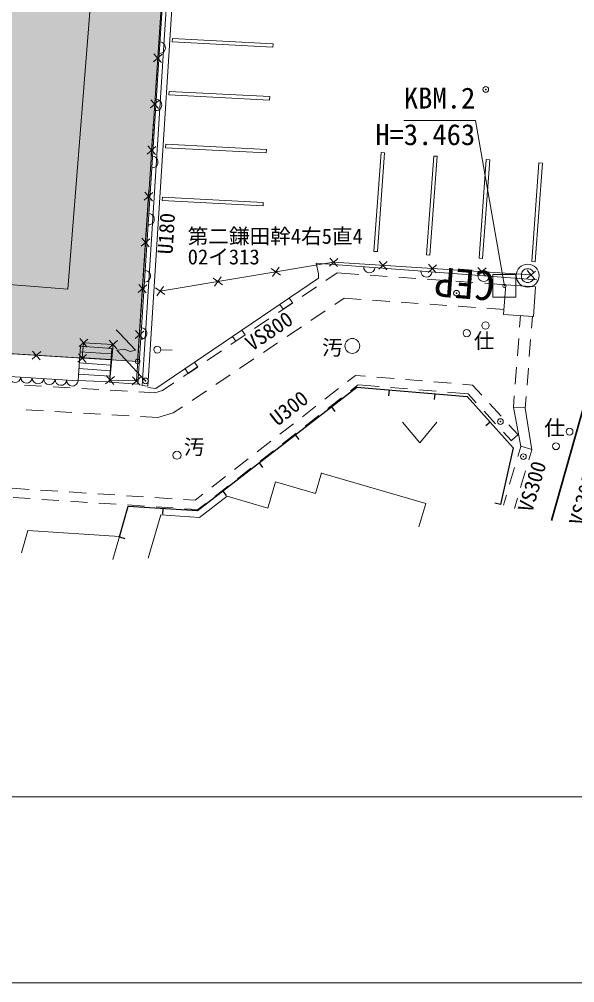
# Model space of a CAD drawing. Units: millimetres, scale not verified. Extents: x -230877 to 402150, y -278660 to 231169.
# Drawn here: x -19445 to 4802, y -146620 to -104570 of the extents above; entities that cross this region are included whole.
import ezdxf
from ezdxf.enums import TextEntityAlignment as Align

# ---------------------------------------------------------------- set-up
doc = ezdxf.new("R2010")
doc.units = ezdxf.units.MM
doc.header["$LTSCALE"] = 1500
doc.linetypes.add('CHAIN1', pattern=[8, 5, -1, 1, -1])
doc.linetypes.add('DASHED2', pattern=[3, 2, -1])
doc.layers.add('0-0_通り芯', color=7, linetype='Continuous')
doc.layers.add('2-3_42190', color=70, linetype='Continuous')
for name, color, linetype, lineweight in [('0-1_躯体', 7, 'Continuous', 18), ('0-2_二次部材', 7, 'Continuous', 18), ('0-3_外壁', 7, 'Continuous', 13), ('0-8_寸法線', 7, 'Continuous', 13), ('0-A_22260', 7, 'Continuous', 18), ('2-1_42050', 7, 'CHAIN1', 18), ('2-6_42350', 1, 'DASHED2', 35), ('2-A_51020', 7, 'Continuous', 18)]:
    doc.layers.add(name, color=color, linetype=linetype, lineweight=lineweight)
doc.styles.add('ＭＳ ゴシック', font='')
doc.styles.get('ＭＳ ゴシック').set_extended_font_data('MS Gothic')

# ---------------------------------------------------------------- blocks, each defined once
blk = doc.blocks.new('open_arrow')
at = {"color": 0, "linetype": 'Continuous', "lineweight": -2}
blk.add_lwpolyline([(7.5, 1.25), (0, 0), (7.5, -1.25)], dxfattribs=at)
blk = doc.blocks.new('DIMENSION_002_')
at = {"layer": '0-3_外壁'}
blk.add_lwpolyline([(74244997500, -235637823000), (74249387507, -235627734120), (74245476712, -235625149872)], dxfattribs=at)
at = {"layer": '0-3_外壁', "xscale": 400, "yscale": 400, "rotation": 246.5}
blk.add_blockref('open_arrow', (74244997500, -235637823000), dxfattribs=at)
at = {"layer": '0-3_外壁', "style": 'ＭＳ ゴシック'}
blk.add_text('KBM.2', height=1375000, rotation=326.543, dxfattribs=at).set_placement((74245683452, -235624837008), align=Align.BOTTOM_LEFT)
blk = doc.blocks.new('~342')
at = {"layer": '0-8_寸法線'}
blk.add_lwpolyline([(74245125980, -235637795279), (74243934129, -235639338650), (74245477500, -235640530500), (74246669350, -235638987129)], close=True, dxfattribs=at)
blk = doc.blocks.new('~214')
at = {"layer": '0-8_寸法線'}
blk.add_line((74241111000, -235644765000), (74240098500, -235647168000), dxfattribs=at)
blk = doc.blocks.new('~213')
at = {"layer": '0-8_寸法線'}
blk.add_line((74240581500, -235647742500), (74241726000, -235645243500), dxfattribs=at)
blk = doc.blocks.new('~190')
at = {"layer": '0-8_寸法線'}
blk.add_line((74221891500, -235630419000), (74261322000, -235578286500), dxfattribs=at)
blk = doc.blocks.new('~189')
at = {"layer": '0-8_寸法線'}
blk.add_line((74221593000, -235630192500), (74261023500, -235578060000), dxfattribs=at)
blk = doc.blocks.new('~159')
at = {"layer": '0-8_寸法線'}
for p, q in [((74250326785, -235648381682), (74249202215, -235648412818)), ((74252067000, -235648333500), (74251076497, -235648360924)), ((74246132902, -235649606460), (74245280717, -235650340901)), ((74244712593, -235650830529), (74243860407, -235651564971)), ((74243292283, -235652054599), (74242440098, -235652789040)), ((74241871974, -235653278668), (74241111000, -235653934500))]:
    blk.add_line(p, q, dxfattribs=at)
blk.add_lwpolyline([(74248452503, -235648433576), (74247462000, -235648461000), (74246701026, -235649116832)], dxfattribs=at)
blk = doc.blocks.new('~158')
at = {"layer": '0-8_寸法線'}
for p, q in [((74250341942, -235649131800), (74249217372, -235649162909)), ((74251809315, -235649091209), (74251091655, -235649111061)), ((74246521517, -235650262093), (74245669278, -235650996473)), ((74245101119, -235651486060), (74244248881, -235652220440)), ((74243680722, -235652710027), (74242828483, -235653444407)), ((74242260324, -235653933994), (74241600000, -235654503000))]:
    blk.add_line(p, q, dxfattribs=at)
blk.add_lwpolyline([(74248467659, -235649183648), (74247750000, -235649203500), (74247089676, -235649772506)], dxfattribs=at)
blk = doc.blocks.new('~157')
at = {"layer": '0-8_寸法線'}
for p, q in [((74240581500, -235647742500), (74240051480, -235648189065)), ((74239477920, -235648672314), (74238617580, -235649397186)), ((74238044020, -235649880435), (74237514000, -235650327000))]:
    blk.add_line(p, q, dxfattribs=at)
blk = doc.blocks.new('~156')
at = {"layer": '0-8_寸法線'}
for p, q in [((74240098500, -235647168000), (74239568480, -235647614565)), ((74238994920, -235648097814), (74238134580, -235648822686)), ((74237561020, -235649305935), (74237031000, -235649752500))]:
    blk.add_line(p, q, dxfattribs=at)
blk = doc.blocks.new('~155')
at = {"layer": '0-8_寸法線'}
for p, q in [((74196761595, -235620432924), (74196157500, -235619974500)), ((74198255219, -235621566375), (74197359045, -235620886304)), ((74199748843, -235622699827), (74198852669, -235622019756)), ((74201242467, -235623833278), (74200346293, -235623153207)), ((74202736091, -235624966729), (74201839917, -235624286659)), ((74204229715, -235626100181), (74203333541, -235625420110)), ((74205723339, -235627233632), (74204827165, -235626553562)), ((74207216963, -235628367084), (74206320789, -235627687013)), ((74208710587, -235629500535), (74207814413, -235628820465)), ((74210204211, -235630633987), (74209308037, -235629953916)), ((74211697835, -235631767438), (74210801661, -235631087368)), ((74213191459, -235632900890), (74212295285, -235632220819)), ((74214685083, -235634034341), (74213788909, -235633354271)), ((74216178707, -235635167793), (74215282533, -235634487722)), ((74217672331, -235636301244), (74216776157, -235635621173)), ((74219165955, -235637434696), (74218269781, -235636754625)), ((74226628113, -235637863118), (74225506451, -235637949721)), ((74228497549, -235637718779), (74227375887, -235637805382)), ((74230366985, -235637574439), (74229245323, -235637661043)), ((74232236421, -235637430100), (74231114759, -235637516704)), ((74222889241, -235638151796), (74221767579, -235638238400)), ((74224758677, -235638007457), (74223637015, -235638094061)), ((74235627526, -235638888636), (74234743405, -235638192967)), ((74237101060, -235640048085), (74236216940, -235639352415)), ((74238574595, -235641207533), (74237690474, -235640511864)), ((74240122872, -235644813314), (74239943628, -235643702686)), ((74240385000, -235646437500), (74240242369, -235645553734))]:
    blk.add_line(p, q, dxfattribs=at)
for points in [[(74234153991, -235637729187), (74233636500, -235637322000), (74232984195, -235637372364)], [(74221019805, -235638296136), (74220367500, -235638346500), (74219763405, -235637888076)], [(74239824131, -235642962266), (74239681500, -235642078500), (74239164009, -235641671313)]]:
    blk.add_lwpolyline(points, dxfattribs=at)
blk = doc.blocks.new('~154')
at = {"layer": '0-8_寸法線'}
for p, q in [((74196489897, -235620980684), (74195794500, -235620453000)), ((74197983547, -235622114102), (74197087357, -235621434051)), ((74199477197, -235623247520), (74198581007, -235622567469)), ((74200970846, -235624380937), (74200074657, -235623700887)), ((74202464496, -235625514355), (74201568306, -235624834304)), ((74203958146, -235626647772), (74203061956, -235625967722)), ((74205451795, -235627781190), (74204555606, -235627101139)), ((74206945445, -235628914608), (74206049255, -235628234557)), ((74208439095, -235630048025), (74207542905, -235629367975)), ((74209932745, -235631181443), (74209036555, -235630501392)), ((74211426394, -235632314861), (74210530205, -235631634810)), ((74212920044, -235633448278), (74212023854, -235632768228)), ((74214413694, -235634581696), (74213517504, -235633901645)), ((74215907343, -235635715113), (74215011154, -235635035063)), ((74217400993, -235636848531), (74216504803, -235636168480)), ((74218894643, -235637981949), (74217998453, -235637301898)), ((74226444364, -235638479634), (74225322706, -235638566286)), ((74228313794, -235638335214), (74227192136, -235638421866)), ((74230183224, -235638190793), (74229061566, -235638277446)), ((74232052653, -235638046373), (74230930996, -235638133025)), ((74222705504, -235638768475), (74221583847, -235638855127)), ((74224574934, -235638624054), (74223453276, -235638710707)), ((74235993035, -235639940121), (74235108889, -235639244484)), ((74237466611, -235641099516), (74236582465, -235640403879)), ((74239549125, -235645024064), (74239369875, -235643913436)), ((74239792500, -235646532000), (74239668626, -235645764482))]:
    blk.add_line(p, q, dxfattribs=at)
for points in [[(74234519458, -235638780726), (74233449000, -235637938500), (74232800425, -235637988605)], [(74220836075, -235638912895), (74220187500, -235638963000), (74219492103, -235638435316)], [(74239250374, -235643173018), (74239126500, -235642405500), (74238056042, -235641563274)]]:
    blk.add_lwpolyline(points, dxfattribs=at)
blk = doc.blocks.new('~153')
at = {"layer": '0-8_寸法線'}
for p, q in [((74244341444, -235640613649), (74244808294, -235640013713)), ((74243189946, -235642093405), (74243880845, -235641205551)), ((74242038449, -235643573162), (74242729347, -235642685308)), ((74241111000, -235644765000), (74241577850, -235644165064))]:
    blk.add_line(p, q, dxfattribs=at)
blk = doc.blocks.new('~152')
at = {"layer": '0-8_寸法線'}
for p, q in [((74244957954, -235641091530), (74245425766, -235640490549)), ((74243806228, -235642571109), (74244497263, -235641683362)), ((74242654503, -235644050688), (74243345538, -235643162940)), ((74241726000, -235645243500), (74242193812, -235644642519))]:
    blk.add_line(p, q, dxfattribs=at)
blk = doc.blocks.new('~151')
at = {"layer": '0-8_寸法線'}
for p, q in [((74215301677, -235627996892), (74214400743, -235627323139)), ((74216803234, -235629119813), (74215902300, -235628446060)), ((74218304791, -235630242734), (74217403857, -235629568981)), ((74219806348, -235631365655), (74218905414, -235630691903)), ((74224935875, -235632777657), (74223810910, -235632786428)), ((74226810818, -235632763040), (74225685853, -235632771811)), ((74228685761, -235632748423), (74227560796, -235632757194)), ((74230560704, -235632733806), (74229435739, -235632742577)), ((74232435647, -235632719189), (74231310682, -235632727960)), ((74234310590, -235632704572), (74233185625, -235632713343)), ((74238178773, -235634517601), (74237285431, -235633833814)), ((74239667677, -235635657246), (74238774335, -235634973459)), ((74241156581, -235636796890), (74240263239, -235636113104)), ((74242645485, -235637936535), (74241752142, -235637252748)), ((74244135916, -235639077349), (74243241046, -235638392393))]:
    blk.add_line(p, q, dxfattribs=at)
for points in [[(74223060932, -235632792274), (74222326500, -235632798000), (74221318500, -235632496500), (74220406971, -235631814824)], [(74236689869, -235633377956), (74235795000, -235632693000), (74235060568, -235632698726)]]:
    blk.add_lwpolyline(points, dxfattribs=at)
blk = doc.blocks.new('~150')
at = {"layer": '0-8_寸法線'}
for p, q in [((74216107366, -235626576890), (74215206423, -235625903149)), ((74217608937, -235627699791), (74216707995, -235627026050)), ((74219110509, -235628822693), (74218209566, -235628148952)), ((74220612081, -235629945594), (74219711138, -235629271853)), ((74225322877, -235631154827), (74224197911, -235631163644)), ((74227197819, -235631140133), (74226072854, -235631148950)), ((74229072762, -235631125439), (74227947796, -235631134255)), ((74230947704, -235631110745), (74229822738, -235631119561)), ((74232822646, -235631096050), (74231697681, -235631104867)), ((74234697589, -235631081356), (74233572623, -235631090173)), ((74238945153, -235633064511), (74238051882, -235632380631)), ((74240433938, -235634204311), (74239540667, -235633520431)), ((74241922724, -235635344110), (74241029453, -235634660231)), ((74243411509, -235636483910), (74242518238, -235635800030)), ((74245125391, -235637796041), (74244007023, -235636939830))]:
    blk.add_line(p, q, dxfattribs=at)
for points in [[(74223447934, -235631169522), (74222557500, -235631176500), (74222059500, -235631028000), (74221212709, -235630394755)], [(74237456368, -235631924711), (74236338000, -235631068500), (74235447566, -235631075478)]]:
    blk.add_lwpolyline(points, dxfattribs=at)
blk = doc.blocks.new('~90')
at = {"layer": '0-8_寸法線'}
blk.add_line((74228251500, -235641444000), (74232846000, -235646863500), dxfattribs=at)
blk = doc.blocks.new('~56')
at = {"layer": '0-8_寸法線'}
blk.add_lwpolyline([(74235286500, -235630444500), (74235541500, -235629762000), (74247003000, -235638645000)], dxfattribs=at)
for centre in [(74238308236, -235631906302), (74241272250, -235634203500), (74244236264, -235636500698)]:
    blk.add_arc(centre, 375000, 142.22326, 322.22326, dxfattribs=at)
blk = doc.blocks.new('~55')
at = {"layer": '0-8_寸法線'}
blk.add_lwpolyline([(74253648000, -235637881500), (74255464500, -235635373500), (74275413000, -235611817500), (74286540000, -235598788500)], dxfattribs=at)
for centre, start, end in [((74284629490, -235601025584), 229.50208, 49.50208), ((74282194163, -235603877195), 229.50208, 49.50208), ((74279758837, -235606728805), 229.50208, 49.50208), ((74277323510, -235609580416), 229.50208, 49.50208), ((74273920830, -235613579515), 229.74026, 49.74026), ((74271497378, -235616441225), 229.74026, 49.74026), ((74269073927, -235619302935), 229.74026, 49.74026), ((74266650476, -235622164645), 229.74026, 49.74026), ((74264227024, -235625026355), 229.74026, 49.74026), ((74261803573, -235627888065), 229.74026, 49.74026), ((74259380122, -235630749775), 229.74026, 49.74026), ((74256956670, -235633611485), 229.74026, 49.74026)]:
    blk.add_arc(centre, 375000, start, end, dxfattribs=at)
blk = doc.blocks.new('~54')
at = {"layer": '0-8_寸法線'}
blk.add_lwpolyline([(74221285500, -235627060500), (74219946000, -235628811000), (74221440000, -235629939000), (74261685000, -235576840500)], dxfattribs=at)
for centre in [(74259683627, -235579481074), (74257418486, -235582469659), (74255153345, -235585458243), (74252888204, -235588446828), (74250623063, -235591435412), (74248357923, -235594423997), (74246092782, -235597412581), (74243827641, -235600401166), (74241562500, -235603389750), (74239297359, -235606378334), (74237032218, -235609366919), (74234767077, -235612355503), (74232501937, -235615344088), (74230236796, -235618332672), (74227971655, -235621321257), (74225706514, -235624309841), (74223441373, -235627298426)]:
    blk.add_arc(centre, 375000, 232.84038, 52.84038, dxfattribs=at)
blk = doc.blocks.new('~45')
at = {"layer": '0-8_寸法線'}
for points in [[(74221864500, -235630488000), (74222260500, -235630833000), (74235126000, -235630675500), (74235286500, -235630444500)], [(74224568559, -235630804745), (74224573149, -235631179717), (74225323093, -235631170536), (74225318503, -235630795564)], [(74228318278, -235630758840), (74228322869, -235631133812), (74229072812, -235631124631), (74229068222, -235630749660)], [(74232067997, -235630712936), (74232072588, -235631087908), (74232822531, -235631078727), (74232817941, -235630703755)]]:
    blk.add_lwpolyline(points, dxfattribs=at)
blk = doc.blocks.new('~43')
at = {"layer": '0-8_寸法線'}
blk.add_lwpolyline([(74114319000, -235549015500), (74127144000, -235558716000), (74142423000, -235570269000), (74150716500, -235576576500), (74162170500, -235585048500), (74170251000, -235591317000), (74218293000, -235627599000)], dxfattribs=at)
for centre in [(74214990879, -235625103598), (74215591404, -235625557123), (74216191929, -235626010648), (74216792454, -235626464173), (74217392979, -235626917698), (74217993504, -235627371223)]:
    blk.add_arc(centre, 376272, 143.13303, 322.74573, dxfattribs=at)
blk = doc.blocks.new('~38')
at = {"layer": '0-8_寸法線'}
for p, q in [((74225865522, -235625324442), (74226134478, -235626024558)), ((74226350058, -235625540022), (74225649942, -235625808978)), ((74229858558, -235627101022), (74229158442, -235627369978)), ((74229374022, -235626885442), (74229642978, -235627585558)), ((74232882522, -235628446442), (74233151478, -235629146558)), ((74233367058, -235628662022), (74232666942, -235628930978)), ((74236896926, -235630305852), (74236154074, -235630409148)), ((74236473852, -235629986074), (74236577148, -235630728926)), ((74239480301, -235632258477), (74238737449, -235632361773)), ((74239057227, -235631938699), (74239160523, -235632681551)), ((74241640602, -235633891324), (74241743898, -235634634176)), ((74242063676, -235634211102), (74241320824, -235634314398)), ((74244223977, -235635843949), (74244327273, -235636586801)), ((74244647051, -235636163727), (74243904199, -235636267023)), ((74246807352, -235637796574), (74246910648, -235638539426)), ((74247230426, -235638116352), (74246487574, -235638219648))]:
    blk.add_line(p, q, dxfattribs=at)
blk.add_lwpolyline([(74226000000, -235625674500), (74236525500, -235630357500), (74246859000, -235638168000)], dxfattribs=at)
blk = doc.blocks.new('~37')
at = {"layer": '0-8_寸法線'}
for p, q in [((74234337549, -235613222094), (74234236360, -235612478951)), ((74234658526, -235612799928), (74233915383, -235612901117)), ((74232826889, -235615208996), (74232083747, -235615310186)), ((74232505913, -235615631162), (74232404724, -235614888020)), ((74230995253, -235617618064), (74230252111, -235617719254)), ((74230674276, -235618040230), (74230573087, -235617297088)), ((74229163617, -235620027133), (74228420474, -235620128322)), ((74228842640, -235620449299), (74228741451, -235619706156)), ((74227011004, -235622858367), (74226909814, -235622115224)), ((74227331980, -235622436201), (74226588838, -235622537390)), ((74216553420, -235624765536), (74217296130, -235624661214)), ((74216976936, -235625084730), (74216872614, -235624342020)), ((74225179367, -235625267435), (74225078178, -235624524292)), ((74219999869, -235626090122), (74219907131, -235625345878)), ((74225500344, -235624845269), (74224757201, -235624946458)), ((74220325622, -235625671631), (74219581378, -235625764369)), ((74218955145, -235626575661), (74219697855, -235626471339)), ((74219378661, -235626894855), (74219274339, -235626152145)), ((74221567219, -235627254632), (74221459781, -235626512368)), ((74221142368, -235626937219), (74221884632, -235626829781)), ((74223668708, -235627254337), (74222925565, -235627355526)), ((74223347731, -235627676503), (74223246542, -235626933361)), ((74220015968, -235628340920), (74220101032, -235629086080)), ((74219685920, -235628756032), (74220431080, -235628670968)), ((74221095734, -235629776434), (74221835266, -235629651566)), ((74221527934, -235630083766), (74221403066, -235629344234))]:
    blk.add_line(p, q, dxfattribs=at)
blk.add_lwpolyline([(74286106500, -235596958500), (74261761500, -235576714500), (74221465500, -235629714000), (74220058500, -235628713500), (74221513500, -235626883500), (74219953500, -235625718000), (74219326500, -235626523500), (74171292000, -235590321000), (74170977000, -235590441000), (74144502000, -235570612500), (74127822000, -235557918000), (74103918000, -235539715500)], dxfattribs=at)
blk = doc.blocks.new('~15')
at = {"layer": '0-8_寸法線', "lineweight": 25}
for p, q in [((74249844000, -235649372250), (74249852898, -235649747144)), ((74246689800, -235650479400), (74246935169, -235650762982)), ((74253051457, -235650306391), (74252823501, -235650604152)), ((74255611370, -235652266174), (74255383414, -235652563934)), ((74244236400, -235652602200), (74244481769, -235652885782)), ((74258171283, -235654225957), (74257943327, -235654523717)), ((74241783000, -235654725000), (74242028369, -235655008582)), ((74260731196, -235656185739), (74260503240, -235656483500)), ((74263291109, -235658145522), (74263063153, -235658443282)), ((74265851022, -235660105304), (74265623066, -235660403065)), ((74268410935, -235662065087), (74268182979, -235662362848)), ((74270970848, -235664024870), (74270742892, -235664322630)), ((74273530761, -235665984652), (74273302805, -235666282413)), ((74276090674, -235667944435), (74275862719, -235668242195)), ((74278650587, -235669904217), (74278422632, -235670201978)), ((74281210500, -235671864000), (74280982545, -235672161761))]:
    blk.add_line(p, q, dxfattribs=at)
blk.add_lwpolyline([(74241783000, -235654725000), (74247916500, -235649418000), (74251771500, -235649326500), (74281210500, -235671864000)], dxfattribs=at)
blk = doc.blocks.new('~14')
at = {"layer": '0-8_寸法線', "lineweight": 25}
for p, q in [((74214906938, -235637619647), (74215149436, -235637905689)), ((74218317385, -235637634079), (74218090702, -235637932809)), ((74228197017, -235638398895), (74228225169, -235638772837)), ((74231188552, -235638173686), (74231216703, -235638547627)), ((74222213948, -235638849314), (74222242099, -235639223256)), ((74225205483, -235638624105), (74225233634, -235638998047)), ((74234944183, -235639331658), (74234711973, -235639626112)), ((74237299817, -235641189342), (74237067606, -235641483796)), ((74239305000, -235644737250), (74238934212, -235644793298)), ((74236889150, -235649604236), (74236629911, -235649333275))]:
    blk.add_line(p, q, dxfattribs=at)
blk.add_lwpolyline([(74214906938, -235637619647), (74216508771, -235636261659), (74220126000, -235639006500), (74233276500, -235638016500), (74238967500, -235642504500), (74239642500, -235646970000), (74236889150, -235649604236)], dxfattribs=at)

msp = doc.modelspace()

# ---------------------------------------------------------------- linework, layer by layer
at = {"layer": '0-1_躯体'}
msp.add_lwpolyline([(1234, -115703), (2234, -115703), (2234, -116703), (1234, -116703)], close=True, dxfattribs=at)
msp.add_circle((1734, -116203), 75, dxfattribs=at)
at = {"layer": '0-2_二次部材'}
msp.add_line((190260, -138510), (-200260, -138510), dxfattribs=at)
msp.add_lwpolyline([(190250, 138500), (190250, -138500), (-200250, -138500)], dxfattribs=at)
at = {"layer": '0-8_寸法線', "lineweight": 18}
for p, q in [((-16877, -120331), (-16773, -118838)), ((-15410, -118932), (-16773, -118838)), ((-13271, -118994), (-12771, -119011)), ((-15444, -119421), (-16807, -119326)), ((-15427, -119176), (-16790, -119082)), ((-15478, -119909), (-16841, -119815)), ((-15461, -119665), (-16824, -119571)), ((-15495, -120154), (-16858, -120059)), ((-16877, -120331), (-15512, -120398)), ((-13839, -120577), (-14088, -120561)), ((2642, -121533), (2124, -121493)), ((2040, -122960), (2335, -122690)), ((2924, -123343), (2444, -123201)), ((-11571, -126309), (-10376, -125384)), ((-1702, -125698), (-2002, -126728)), ((-13267, -126199), (-13820, -128097)), ((-13267, -126199), (-11571, -126309)), ((-19068, -126889), (-19350, -127853)), ((-15077, -127149), (-19068, -126889)), ((-15077, -127149), (-15367, -128146))]:
    msp.add_line(p, q, dxfattribs=at)
for points in [[(-35375, -104565), (-23668, -105492), (-23394, -102022), (-16230, -102589), (-17320, -116352), (-39681, -114581), (-38681, -101957), (-39611, -101896), (-39642, -101881), (-40267, -111403), (-113667, -106581)], [(2999, -115607), (2949, -115532), (2874, -115482), (2799, -115457), (2699, -115457), (2624, -115482), (2549, -115532), (2499, -115607), (2474, -115707), (2474, -115807), (2499, -115907), (2549, -115982), (2624, -116032), (2699, -116057), (2799, -116057), (2874, -116032), (2949, -115982), (2999, -115907)], [(-13933, -120355), (-14144, -120142), (-15187, -119017), (-14914, -118978), (-14853, -118970), (-14607, -119077), (-14548, -119061), (-14367, -119014), (-15068, -118273), (-15211, -118129)], [(-2715, -122151), (-1965, -123051), (-1215, -122151)], [(-6249, -124372), (-6509, -125262), (-8256, -124752), (-8592, -125904), (-10376, -125384)]]:
    msp.add_lwpolyline(points, dxfattribs=at)
for points in [[(-8373, -105785), (-12769, -105557), (-12761, -105407), (-8365, -105635)], [(-8517, -108094), (-12913, -107866), (-12905, -107716), (-8509, -107944)], [(-8661, -110403), (-13057, -110175), (-13049, -110025), (-8653, -110254)], [(-3813, -114711), (-3498, -110402), (-3647, -110391), (-3963, -114700)], [(-1518, -114860), (-1202, -110551), (-1352, -110540), (-1668, -114849)], [(777, -115009), (1093, -110700), (943, -110689), (627, -114998)], [(3072, -115158), (3388, -110849), (3238, -110838), (2923, -115147)], [(-8805, -112712), (-13201, -112484), (-13194, -112335), (-8797, -112563)]]:
    msp.add_lwpolyline(points, close=True, dxfattribs=at)
for centre, radius in [((2749, -115757), 500), ((88, -118273), 160), ((907, -117935), 160), ((-4905, -118828), 325), ((-13421, -118989), 150), ((4576, -122567), 150), ((3984, -123203), 150), ((-12560, -123599), 175)]:
    msp.add_circle(centre, radius, dxfattribs=at)
at = {"layer": '0-A_22260'}
for centre, radius in [((920, -107632), 125), ((920, -107632), 15), ((-358, -116529), 125), ((-358, -116529), 15), ((-13933, -120355), 125), ((-13933, -120355), 15), ((1559, -122129), 125), ((1559, -122129), 15), ((2560, -123659), 125), ((2560, -123659), 15)]:
    msp.add_circle(centre, radius, dxfattribs=at)
at = {"layer": '2-1_42050'}
for p, q in [((-14279, -119503), (-13135, -102224)), ((-56720, -116872), (-14279, -119503))]:
    msp.add_line(p, q, dxfattribs=at)
at = {"layer": '2-1_42050', "linetype": 'Continuous'}
msp.add_circle((-14279, -119503), 100, dxfattribs=at)
at = {"layer": '2-3_42190'}
for points in [[(-121582, -112535), (-11401, -76053), (-24882, -61934)], [(-121582, -112535), (-14279, -119503), (-11401, -76053)]]:
    msp.add_solid(points, dxfattribs=at)
at = {"layer": '2-3_42190', "color": 131}
msp.add_solid([(-121582, -112535), (-56720, -116872), (-14279, -119503)], dxfattribs=at)
at = {"layer": '2-6_42350', "linetype": 'Continuous'}
msp.add_lwpolyline([(11654, -78619), (7568, -113070), (3786, -126442)], dxfattribs=at)
at = {"layer": '2-A_51020'}
msp.add_line((-80250, -146620), (183750, -146620), dxfattribs=at)

# ---------------------------------------------------------------- block references
at = {"layer": '0-0_通り芯', "xscale": 0.0006666667, "yscale": 0.0006666667, "rotation": 33.45667}
for name in ['~37', '~150', '~151', '~54', '~43', '~189', '~190', '~55', '~155', '~154', '~38', '~15', '~56', '~342', '~45', '~14', '~153', '~152', '~159', '~158', '~214', '~213', '~90', '~156', '~157']:
    msp.add_blockref(name, (-127899216, 103658197), dxfattribs=at)
at = {"layer": '0-3_外壁', "xscale": 0.0006666667, "yscale": 0.0006666667, "rotation": 33.45667}
msp.add_blockref('DIMENSION_002_', (-127899216, 103658197), dxfattribs=at)

# ---------------------------------------------------------------- texts
at = {"layer": '0-3_外壁', "style": 'ＭＳ ゴシック'}
msp.add_text('H=3.463', height=916.4, dxfattribs=at).set_placement((-3906, -110337), align=Align.BOTTOM_LEFT)
msp.add_text('CEP', height=1283, rotation=175.61, dxfattribs=at).set_placement((1379, -115198), align=Align.BOTTOM_LEFT)
at = {"layer": '0-8_寸法線', "style": 'ＭＳ ゴシック'}
for s, rotation, p in [('U180', 86.355, (-12559, -114850)), ('VS800', 33.903, (-9177, -119240)), ('U300', 37.872, (-8051, -122509)), ('VS300', 73.572, (3129, -126188)), ('VS300', 74.213, (5366, -126762))]:
    msp.add_text(s, height=659.8, rotation=rotation, dxfattribs=at).set_placement(p, align=Align.BOTTOM_LEFT)
for s, height, p in [('第二鎌田幹4右5直4', 659.8, (-12093, -114568)), ('02イ313', 659.8, (-12093, -115468)), ('汚', 660, (-6225, -119422)), ('仕', 660, (397, -119128)), ('仕', 660, (3475, -122925)), ('汚', 660, (-12259, -123763))]:
    msp.add_text(s, height=height, dxfattribs=at).set_placement(p, align=Align.BOTTOM_LEFT)

doc.saveas('drawing.dxf')
